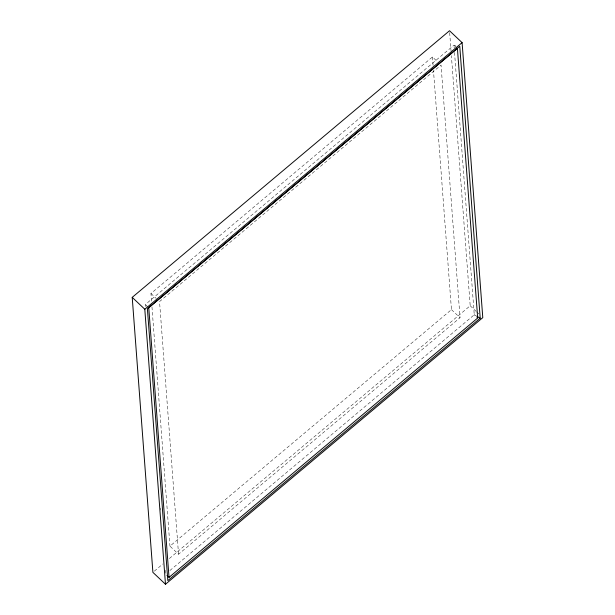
<?xml version="1.0" encoding="UTF-8"?>
<svg xmlns="http://www.w3.org/2000/svg" width="615" height="615" viewBox="0 0 615 615"><rect width="100%" height="100%" fill="white"/><g stroke="black" fill="none" stroke-linecap="round" stroke-linejoin="round"><path stroke-width="0.46" stroke-dasharray="3.08 2.31" d="M151.536 301.142L150.959 293.486L432.453 56.964L437.734 61.946M178.542 554.253L159.539 301.588L441.04 65.067L460.035 317.732L178.542 554.253L169.955 546.151L451.456 309.629L433.467 70.364M154.327 571.166L162.921 563.94M169.363 558.528L470.198 305.755L451.395 55.665M169.886 570.535L474.257 314.795L454.485 51.875M455.63 45.487L453.985 45.179L145.325 304.525L145.463 306.439M476.479 316.064L474.257 314.795L477.686 318.032M456.73 47.77L453.985 45.179L454.201 48.047M470.198 305.755L476.156 311.382M476.817 312.013L478.808 313.888M451.456 309.629L460.035 317.732M150.959 293.486L156.241 298.475M148.069 307.123L145.325 304.525L146.147 306.201M449.665 32.664L451.033 50.876M432.453 56.964L433.106 65.574M151.967 306.885L169.955 546.151M160.638 508.175L160.776 510.081M165.304 570.32L165.52 573.188"/><path stroke-width="0.92" d="M132.217 297.36L449.519 30.75L462.103 42.635L482.783 317.64L165.481 584.25L152.897 572.365L132.217 297.36L144.802 309.245L165.481 584.25M144.802 309.245L462.103 42.635M169.025 577.385L477.686 318.032L457.414 48.424L148.753 307.769L169.025 577.385L166.965 575.44M480.2 318.178L167.834 580.637L147.392 308.707L459.751 46.248L480.2 318.178L477.225 316.487"/></g></svg>
